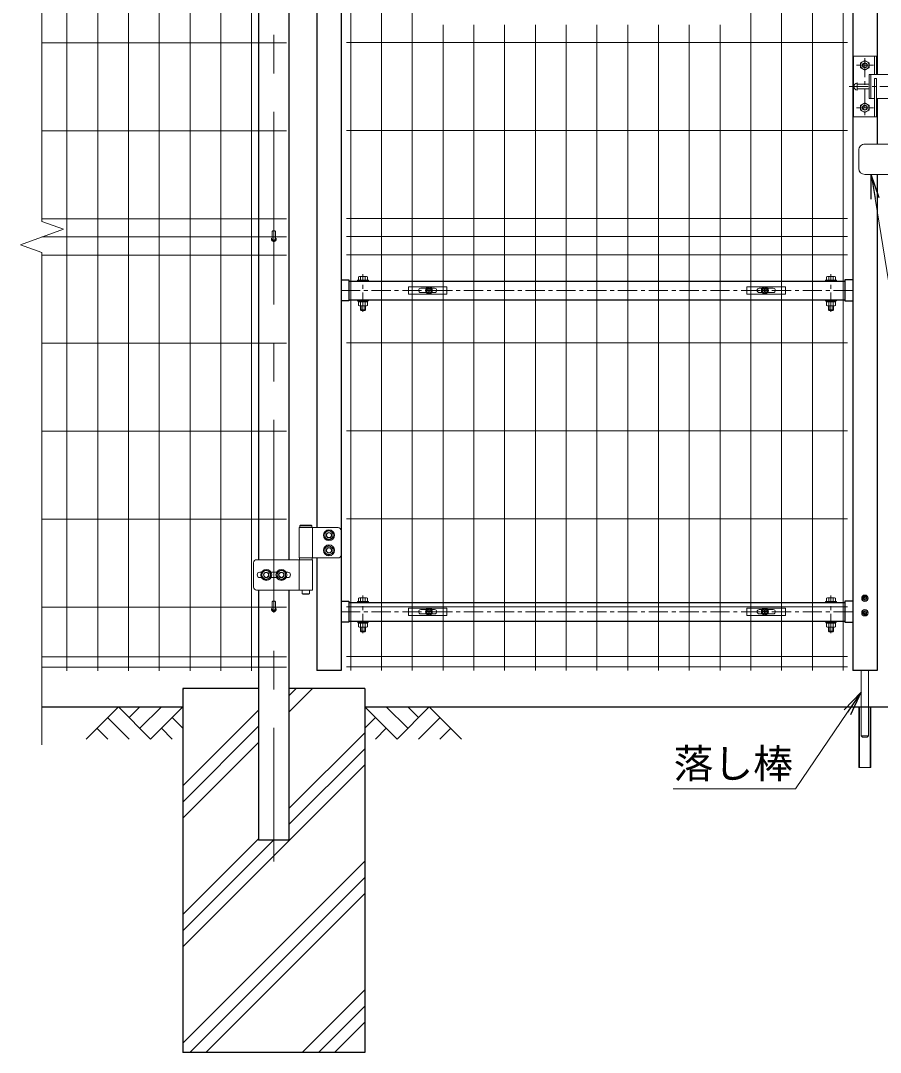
# Model space of a CAD drawing. Units: millimetres, scale not verified. Extents: x -4200 to 4200, y -2970 to 2970.
# Drawn here: x -222 to 1196, y -922 to 779 of the extents above; entities that cross this region are included whole.
import ezdxf
from ezdxf.enums import TextEntityAlignment as Align

# ---------------------------------------------------------------- set-up
doc = ezdxf.new("R2010")
doc.units = ezdxf.units.MM
doc.header["$LTSCALE"] = 10
doc.linetypes.add('USER1', pattern=[50.8, 31.75, -6.35, 6.35, -6.35])
for name, color, linetype, lineweight in [('0-0_D-STR-TXT', 7, 'Continuous', 13), ('0-1_D-STR1', 1, 'Continuous', 25), ('0-2_D-STR-DIM', 7, 'Continuous', 13), ('0-3_0', 7, 'Continuous', 25), ('0-4_Defpoints', 6, 'Continuous', 25), ('0-5_D-DCR-HCH', 7, 'Continuous', 13), ('0-6_D-STR4', 7, 'Continuous', 25), ('0-7_D-BGD', 7, 'Continuous', 25), ('0-8_D-STR3', 3, 'Continuous', 13), ('0-9_D-BMK', 2, 'USER1', 13), ('0-A_D-STR2', 7, 'Continuous', 13)]:
    doc.layers.add(name, color=color, linetype=linetype, lineweight=lineweight)
doc.styles.add('ＭＳ ゴシック', font='')
doc.styles.get('ＭＳ ゴシック').set_extended_font_data('MS Gothic')

# ---------------------------------------------------------------- blocks, each defined once
blk = doc.blocks.new('U6')
at = {"layer": '0-1_D-STR1'}
for p, q in [((500, 14150), (500, 300)), ((8940, 14150), (8940, 300)), ((9340, 14150), (9340, 10130)), ((100, 13270), (100, 2655)), ((9340, 9730), (9340, 8980)), ((9340, 8480), (9340, 300)), ((500, 6742), (630, 6742)), ((630, 6742), (630, 6393)), ((630, 6722.5), (8810, 6722.5)), ((8940, 6742), (8810, 6742)), ((8810, 6742), (8810, 6393)), ((630, 6393), (500, 6393)), ((630, 6412.5), (8810, 6412.5)), ((8810, 6393), (8940, 6393)), ((100, 2155), (100, 300)), ((500, 1442), (630, 1442)), ((630, 1442), (630, 1093)), ((630, 1422.5), (8810, 1422.5)), ((8810, 1442), (8810, 1093)), ((8940, 1442), (8810, 1442)), ((630, 1093), (500, 1093)), ((630, 1112.5), (8810, 1112.5)), ((8810, 1093), (8940, 1093)), ((500, 300), (100, 300)), ((9340, 300), (8940, 300))]:
    blk.add_line(p, q, dxfattribs=at)
at = {"layer": '0-4_Defpoints'}
for centre in [(1950, 6567.5), (7490, 6567.5), (1950, 1267.5), (7490, 1267.5)]:
    blk.add_circle(centre, 40, dxfattribs=at)
at = {"layer": '0-8_D-STR3'}
for p, q in [((9300, 10430), (9330, 10430)), ((9300, 10130), (9300, 10430)), ((9330, 10130), (9330, 10430)), ((9140, 10360.8), (9070, 10320.4)), ((9070, 10239.6), (9070, 10320.4)), ((9140, 10199.2), (9070, 10239.6)), ((9140, 10360.8), (9210, 10320.4)), ((9140, 10199.2), (9210, 10239.6)), ((9210, 10239.6), (9210, 10320.4)), ((9210, 10130), (9210, 9730)), ((9210, 10130), (9640, 10130)), ((9240, 10130), (9240, 9730)), ((9300, 10060), (9300, 9430)), ((9300, 10060), (9330, 10060)), ((9330, 10060), (9330, 9430)), ((9010, 9870), (9010, 9990)), ((9210, 9970), (9010, 9970)), ((9210, 9890), (9010, 9890)), ((9210, 9730), (9300, 9730)), ((9330, 9730), (9640, 9730)), ((9140, 9499.2), (9070, 9539.6)), ((9140, 9660.8), (9210, 9620.4)), ((9140, 9499.2), (9210, 9539.6)), ((9210, 9620.4), (9210, 9539.6)), ((8950, 9430), (9300, 9430)), ((9300, 9430), (9330, 9430)), ((9040, 8580), (9040, 8880)), ((9140, 8980), (9640, 8980)), ((9140, 8480), (9640, 8480)), ((770, 6738.5), (770, 6722.5)), ((770, 6738.5), (950, 6738.5)), ((770, 6722.5), (950, 6722.5)), ((785, 6738.5), (785, 6793)), ((935, 6738.5), (785, 6738.5)), ((916.3, 6798.5), (803.8, 6798.5)), ((822.5, 6738.5), (822.5, 6793)), ((897.5, 6738.5), (897.5, 6793)), ((935, 6738.5), (935, 6793)), ((950, 6738.5), (950, 6722.5)), ((8490, 6738.5), (8490, 6722.5)), ((8670, 6738.5), (8490, 6738.5)), ((8670, 6722.5), (8490, 6722.5)), ((8505, 6738.5), (8505, 6793)), ((8505, 6738.5), (8655, 6738.5)), ((8523.7, 6798.5), (8636.2, 6798.5)), ((8542.5, 6738.5), (8542.5, 6793)), ((8617.5, 6738.5), (8617.5, 6793)), ((8655, 6738.5), (8655, 6793)), ((8670, 6738.5), (8670, 6722.5)), ((770, 6412.5), (770, 6396.5)), ((770, 6412.5), (950, 6412.5)), ((770, 6396.5), (950, 6396.5)), ((785, 6376.5), (785, 6317)), ((803.8, 6311.5), (916.3, 6311.5)), ((820, 6248.5), (820, 6311.5)), ((822.5, 6376.5), (822.5, 6317)), ((830, 6238.5), (830, 6311.5)), ((863.8, 6376.5), (852.2, 6396.5)), ((870.7, 6376.5), (859.1, 6396.5)), ((890, 6238.5), (890, 6311.5)), ((897.5, 6376.5), (897.5, 6317)), ((900, 6248.5), (900, 6311.5)), ((935, 6376.5), (935, 6317)), ((950, 6412.5), (950, 6396.5)), ((8490, 6412.5), (8490, 6396.5)), ((8670, 6412.5), (8490, 6412.5)), ((8670, 6396.5), (8490, 6396.5)), ((8505, 6376.5), (8505, 6317)), ((8636.2, 6311.5), (8523.7, 6311.5)), ((8540, 6248.5), (8540, 6311.5)), ((8542.5, 6376.5), (8542.5, 6317)), ((8550, 6238.5), (8550, 6311.5)), ((8569.3, 6376.5), (8580.8, 6396.5)), ((8576.2, 6376.5), (8587.8, 6396.5)), ((8610, 6238.5), (8610, 6311.5)), ((8617.5, 6376.5), (8617.5, 6317)), ((8620, 6248.5), (8620, 6311.5)), ((8655, 6376.5), (8655, 6317)), ((8670, 6412.5), (8670, 6396.5)), ((820, 6248.5), (830, 6238.5)), ((820, 6248.5), (900, 6248.5)), ((890, 6238.5), (830, 6238.5)), ((890, 6238.5), (900, 6248.5)), ((8550, 6238.5), (8540, 6248.5)), ((8620, 6248.5), (8540, 6248.5)), ((8550, 6238.5), (8610, 6238.5)), ((8620, 6248.5), (8610, 6238.5)), ((-190, 2655), (-190, 2155)), ((-190, 2655), (450, 2655)), ((-182, 2685), (-182, 2655)), ((-182, 2655), (18, 2655)), ((-172, 2695), (8, 2695)), ((8, 2695), (18, 2685)), ((18, 2685), (18, 2655)), ((26, 2655), (26, 2155)), ((500, 2605), (500, 2205)), ((-944, 2075), (-944, 1675)), ((26, 2125), (-894, 2125)), ((450, 2155), (-190, 2155)), ((-190, 2125), (-190, 1625)), ((23, 2155), (-187, 2155)), ((-187, 2155), (-187, 2125)), ((23, 2125), (-187, 2125)), ((23, 2155), (23, 2125)), ((26, 2125), (26, 1625)), ((-885, 1875), (-884.9, 1875)), ((-812.9, 1920), (-840, 1920)), ((-562.9, 1920), (-657.1, 1920)), ((-380, 1920), (-407.1, 1920)), ((-335, 1875), (-334.9, 1875)), ((-812.9, 1830), (-840, 1830)), ((-562.9, 1830), (-657.1, 1830)), ((-380, 1830), (-407.1, 1830)), ((-894, 1625), (26, 1625)), ((-142, 1625), (-142, 1565)), ((-142, 1565), (-22, 1565)), ((-132, 1555), (-142, 1565)), ((-132, 1555), (-32, 1555)), ((-32, 1555), (-22, 1565)), ((-22, 1625), (-22, 1565)), ((770, 1438.5), (770, 1422.5)), ((770, 1438.5), (950, 1438.5)), ((770, 1422.5), (950, 1422.5)), ((785, 1438.5), (785, 1493)), ((935, 1438.5), (785, 1438.5)), ((916.3, 1498.5), (803.8, 1498.5)), ((822.5, 1438.5), (822.5, 1493)), ((897.5, 1438.5), (897.5, 1493)), ((935, 1438.5), (935, 1493)), ((950, 1438.5), (950, 1422.5)), ((8490, 1438.5), (8490, 1422.5)), ((8670, 1438.5), (8490, 1438.5)), ((8670, 1422.5), (8490, 1422.5)), ((8505, 1438.5), (8505, 1493)), ((8505, 1438.5), (8655, 1438.5)), ((8523.7, 1498.5), (8636.2, 1498.5)), ((8542.5, 1438.5), (8542.5, 1493)), ((8617.5, 1438.5), (8617.5, 1493)), ((8655, 1438.5), (8655, 1493)), ((8670, 1438.5), (8670, 1422.5)), ((9121.5, 1485.8), (9108.5, 1486.1)), ((9136.1, 1521.5), (9135.8, 1508.5)), ((9136.1, 1458.5), (9135.8, 1471.5)), ((9136.1, 1521.5), (9144, 1521.5)), ((9136.1, 1458.5), (9144, 1458.5)), ((9144, 1521.5), (9144.2, 1508.5)), ((9144, 1458.5), (9144.2, 1471.5)), ((9158.5, 1494.2), (9171.5, 1494)), ((9158.5, 1485.8), (9171.5, 1486.1)), ((9171.5, 1494), (9171.5, 1486.1)), ((9121.5, 1254.2), (9108.5, 1254)), ((9108.5, 1254), (9108.5, 1246.1)), ((9121.5, 1245.8), (9108.5, 1246.1)), ((9136.1, 1281.5), (9135.8, 1268.5)), ((9136.1, 1218.5), (9135.8, 1231.5)), ((9136.1, 1281.5), (9144, 1281.5)), ((9136.1, 1218.5), (9144, 1218.5)), ((9144, 1281.5), (9144.2, 1268.5)), ((9144, 1218.5), (9144.2, 1231.5)), ((9158.5, 1254.2), (9171.5, 1254)), ((9158.5, 1245.8), (9171.5, 1246.1)), ((9171.5, 1254), (9171.5, 1246.1)), ((770, 1112.5), (770, 1096.5)), ((770, 1112.5), (950, 1112.5)), ((770, 1096.5), (950, 1096.5)), ((785, 1076.5), (785, 1017)), ((822.5, 1076.5), (822.5, 1017)), ((863.8, 1076.5), (852.2, 1096.5)), ((870.7, 1076.5), (859.1, 1096.5)), ((897.5, 1076.5), (897.5, 1017)), ((935, 1076.5), (935, 1017)), ((950, 1112.5), (950, 1096.5)), ((8490, 1112.5), (8490, 1096.5)), ((8670, 1112.5), (8490, 1112.5)), ((8670, 1096.5), (8490, 1096.5)), ((8505, 1076.5), (8505, 1017)), ((8542.5, 1076.5), (8542.5, 1017)), ((8569.3, 1076.5), (8580.8, 1096.5)), ((8576.2, 1076.5), (8587.8, 1096.5)), ((8617.5, 1076.5), (8617.5, 1017)), ((8655, 1076.5), (8655, 1017)), ((8670, 1112.5), (8670, 1096.5)), ((803.8, 1011.5), (916.3, 1011.5)), ((820, 948.5), (820, 1011.5)), ((820, 948.5), (830, 938.5)), ((820, 948.5), (900, 948.5)), ((830, 938.5), (830, 1011.5)), ((890, 938.5), (830, 938.5)), ((890, 938.5), (890, 1011.5)), ((890, 938.5), (900, 948.5)), ((900, 948.5), (900, 1011.5)), ((8636.2, 1011.5), (8523.7, 1011.5)), ((8540, 948.5), (8540, 1011.5)), ((8550, 938.5), (8540, 948.5)), ((8620, 948.5), (8540, 948.5)), ((8550, 938.5), (8550, 1011.5)), ((8550, 938.5), (8610, 938.5)), ((8610, 938.5), (8610, 1011.5)), ((8620, 948.5), (8610, 938.5)), ((8620, 948.5), (8620, 1011.5)), ((9080, 300), (9080, -780.4)), ((9200, 300), (9200, -780.4)), ((9040, -1300.4), (9040, -300.4)), ((9040, -300.4), (9240, -300.4)), ((9052, -1300.4), (9052, -300.4)), ((9228, -1300.4), (9228, -300.4)), ((9240, -1300.4), (9240, -300.4)), ((9080, -780.4), (9100, -800.4)), ((9080, -780.4), (9200, -780.4)), ((9180, -800.4), (9100, -800.4)), ((9180, -800.4), (9100, -800.4)), ((9180, -800.4), (9200, -780.4)), ((9240, -1300.4), (9040, -1300.4))]:
    blk.add_line(p, q, dxfattribs=at)
for points in [[(8950, 9987.3), (8950, 10430), (9300, 10430)], [(8950, 9863.2), (8950, 9430), (8950, 9987.3)], [(9140, 9660.8), (9070, 9620.4), (9070, 9539.6)], [(937, 6376.5), (783, 6376.5), (783, 6396.5)], [(937, 6376.5), (937, 6396.5), (783, 6396.5)], [(8503, 6376.5), (8657, 6376.5), (8657, 6396.5)], [(8503, 6376.5), (8503, 6396.5), (8657, 6396.5)], [(-172, 2695), (-182, 2685), (18, 2685)], [(9121.5, 1494.2), (9108.5, 1494), (9108.5, 1486.1)], [(937, 1076.5), (783, 1076.5), (783, 1096.5)], [(937, 1076.5), (937, 1096.5), (783, 1096.5)], [(8503, 1076.5), (8657, 1076.5), (8657, 1096.5)], [(8503, 1076.5), (8503, 1096.5), (8657, 1096.5)]]:
    blk.add_lwpolyline(points, dxfattribs=at)
for points in [[(300, 2611), (370.1, 2570.5), (370.1, 2489.5), (300, 2449), (229.9, 2489.5), (229.9, 2570.5)], [(300, 2361), (370.1, 2320.5), (370.1, 2239.5), (300, 2199), (229.9, 2239.5), (229.9, 2320.5)], [(-735, 1956), (-664.9, 1915.5), (-664.9, 1834.5), (-735, 1794), (-805.1, 1834.5), (-805.1, 1915.5)], [(-485, 1956), (-414.9, 1915.5), (-414.9, 1834.5), (-485, 1794), (-555.1, 1834.5), (-555.1, 1915.5)]]:
    blk.add_lwpolyline(points, close=True, dxfattribs=at)
for centre, radius in [((9140, 10280), 70), ((9140, 10280), 40), ((9140, 10280), 35), ((9140, 9580), 70), ((9140, 9580), 40), ((9140, 9580), 35), ((300, 2530), 90), ((300, 2530), 70.3), ((300, 2530), 45), ((300, 2530), 45), ((300, 2530), 40), ((300, 2280), 90), ((300, 2280), 70.3), ((300, 2280), 45), ((300, 2280), 45), ((300, 2280), 40), ((-735, 1875), 90), ((-735, 1875), 70.3), ((-735, 1875), 45), ((-735, 1875), 45), ((-735, 1875), 45), ((-735, 1875), 40), ((-485, 1875), 90), ((-485, 1875), 70.3), ((-485, 1875), 45), ((-485, 1875), 45), ((-485, 1875), 45), ((-485, 1875), 40), ((9140, 1490), 52.5), ((9140, 1490), 35), ((9140, 1250), 52.5), ((9140, 1250), 35)]:
    blk.add_circle(centre, radius, dxfattribs=at)
for centre, radius, start, end in [((9021, 9930), 61, 100.38886, 259.61115), ((9140, 8880), 100, 90, 180.00001), ((9140, 8580), 100, 180.00001, 270), ((803.8, 6764), 34.5, 57.13278, 122.86722), ((860, 6668.6), 129.9, 73.22135, 106.77865), ((916.3, 6764), 34.5, 57.13278, 122.86722), ((8523.7, 6764), 34.5, 57.13278, 122.86722), ((8580, 6668.6), 129.9, 73.22135, 106.77865), ((8636.2, 6764), 34.5, 57.13278, 122.86722), ((803.8, 6346), 34.5, 237.13278, 302.86722), ((860, 6441.4), 129.9, 253.22135, 286.77865), ((916.3, 6346), 34.5, 237.13278, 302.86722), ((8523.7, 6346), 34.5, 237.13278, 302.86722), ((8580, 6441.4), 129.9, 253.22135, 286.77865), ((8636.2, 6346), 34.5, 237.13278, 302.86722), ((450, 2605), 50, 0, 90), ((-894, 2075), 50, 90, 180), ((450, 2205), 50, 270, 0), ((-840, 1875), 45, 90, 180), ((-840, 1875), 45, 180, 270), ((-380, 1875), 45, 0, 90), ((-380, 1875), 45, 270, 0), ((-894, 1675), 50, 180, 270), ((803.8, 1464), 34.5, 57.13278, 122.86722), ((860, 1368.6), 129.9, 73.22135, 106.77865), ((916.3, 1464), 34.5, 57.13278, 122.86722), ((8523.7, 1464), 34.5, 57.13278, 122.86722), ((8580, 1368.6), 129.9, 73.22135, 106.77865), ((8636.2, 1464), 34.5, 57.13278, 122.86722), ((9121, 1509), 14.9, 270, 0), ((9121, 1471), 14.9, 0, 90), ((9159, 1509), 14.9, 180, 270), ((9159, 1471), 14.9, 90, 180), ((9121, 1269.1), 14.9, 270, 0), ((9121, 1231), 14.9, 0, 90), ((9159, 1269.1), 14.9, 180, 270), ((9159, 1231), 14.9, 90, 180), ((803.8, 1046), 34.5, 237.13278, 302.86722), ((860, 1141.4), 129.9, 253.22135, 286.77865), ((916.3, 1046), 34.5, 237.13278, 302.86722), ((8523.7, 1046), 34.5, 237.13278, 302.86722), ((8580, 1141.4), 129.9, 253.22135, 286.77865), ((8636.2, 1046), 34.5, 237.13278, 302.86722)]:
    blk.add_arc(centre, radius, start, end, dxfattribs=at)
at = {"layer": '0-9_D-BMK'}
for p, q in [((9140, 10400), (9140, 9460)), ((8998.8, 10280), (9281.2, 10280)), ((8877.9, 9930), (9938.4, 9930)), ((8998.8, 9580), (9281.2, 9580)), ((860, 6214), (860, 6834.9)), ((8580, 6214), (8580, 6834.9)), ((8940, 6567.5), (500, 6567.5)), ((860, 914), (860, 1534.9)), ((8580, 914), (8580, 1534.9)), ((8940, 1267.5), (500, 1267.5))]:
    blk.add_line(p, q, dxfattribs=at)
blk = doc.blocks.new('A$C1aa64d16')
at = {"layer": '0-8_D-STR3'}
for p, q in [((-339.9, 60), (295.1, 60)), ((-339.9, -60), (-339.9, 60)), ((-137.4, 35), (-45.6, 35)), ((-18.5, 4.2), (-31.5, 3.9)), ((-31.5, 3.9), (-31.5, -4)), ((-4, 31.5), (-4.2, 18.5)), ((-4, 31.5), (4, 31.5)), ((4, 31.5), (4.2, 18.5)), ((18.5, 4.2), (31.5, 3.9)), ((31.5, 3.9), (31.5, -4)), ((45.6, 35), (92.6, 35)), ((-137.4, -35), (-45.6, -35)), ((-18.5, -4.2), (-31.5, -4)), ((-4, -31.5), (-4.2, -18.5)), ((18.5, -4.2), (31.5, -4)), ((45.6, -35), (92.6, -35))]:
    blk.add_line(p, q, dxfattribs=at)
for points in [[(-339.9, -60), (295.1, -60), (295.1, 60)], [(-4, -31.5), (4, -31.5), (4.2, -18.5)]]:
    blk.add_lwpolyline(points, dxfattribs=at)
for radius in [57.5, 52.5]:
    blk.add_circle((0, 0), radius, dxfattribs=at)
for centre, radius, start, end in [((-137.4, 0), 35, 90, 270), ((-19.1, 19), 14.9, 270, 0), ((19.1, 19), 14.9, 180, 270), ((92.6, 0), 35, 270, 90), ((-19.1, -19), 14.9, 0, 90), ((19.1, -19), 14.9, 90, 180)]:
    blk.add_arc(centre, radius, start, end, dxfattribs=at)
blk = doc.blocks.new('A$Cf29bf4b8')
at = {"layer": '0-8_D-STR3'}
for p, q in [((-295.2, 60), (339.8, 60)), ((-295.2, -60), (-295.2, 60)), ((-92.7, 35), (-45.6, 35)), ((-18.5, 4.2), (-31.5, 3.9)), ((-31.5, 3.9), (-31.5, -4)), ((-4, 31.5), (-4.2, 18.5)), ((-4, 31.5), (4, 31.5)), ((4, 31.5), (4.2, 18.5)), ((18.5, 4.2), (31.5, 3.9)), ((31.5, 3.9), (31.5, -4)), ((45.6, 35), (137.3, 35)), ((-92.7, -35), (-45.6, -35)), ((-18.5, -4.2), (-31.5, -4)), ((-4, -31.5), (-4.2, -18.5)), ((18.5, -4.2), (31.5, -4)), ((45.6, -35), (137.3, -35))]:
    blk.add_line(p, q, dxfattribs=at)
for points in [[(-295.2, -60), (339.8, -60), (339.8, 60)], [(-4, -31.5), (4, -31.5), (4.2, -18.5)]]:
    blk.add_lwpolyline(points, dxfattribs=at)
for radius in [57.5, 52.5]:
    blk.add_circle((0, 0), radius, dxfattribs=at)
for centre, radius, start, end in [((-92.7, 0), 35, 90, 270), ((-19.1, 19), 14.9, 270, 0), ((19.1, 19), 14.9, 180, 270), ((137.3, 0), 35, 270, 90), ((-19.1, -19), 14.9, 0, 90), ((19.1, -19), 14.9, 90, 180)]:
    blk.add_arc(centre, radius, start, end, dxfattribs=at)
blk = doc.blocks.new('_Open')
at = {"layer": '0-3_0'}
blk.add_line((-10, 1.667), (0, 0), dxfattribs=at)
blk.add_lwpolyline([(-10, -1.667), (0, 0), (-10, 0)], dxfattribs=at)

msp = doc.modelspace()

# ---------------------------------------------------------------- linework, layer by layer
at = {"layer": '0-0_D-STR-TXT'}
for points in [[(1549.44, -504.77), (1348.37, -504.77), (1187.68, 486.2)], [(854.55, -487.83), (1056.03, -487.83), (1142.23, -361.16)]]:
    msp.add_lwpolyline(points, dxfattribs=at)
at = {"layer": '0-1_D-STR1'}
for p, q in [((170.73, 951.68), (170.73, -109.82)), ((220.73, 951.68), (220.73, -109.82)), ((170.73, -159.82), (170.73, -572.32)), ((220.73, -159.82), (220.73, -572.32)), ((220.73, -572.32), (170.73, -572.32))]:
    msp.add_line(p, q, dxfattribs=at)
for centre in [(195.73, 419.18), (195.73, -191.32)]:
    msp.add_arc(centre, 4, 162.5424, 17.4576, dxfattribs=at)
at = {"layer": '0-5_D-DCR-HCH'}
for p, q in [((45.73, -323.84), (47.26, -322.32)), ((220.74, -360.97), (259.39, -322.32)), ((220.74, -334.45), (232.87, -322.32)), ((-60.65, -352.32), (-113.86, -405.53)), ((-42.91, -370.05), (-25.18, -352.32)), ((-25.18, -387.79), (10.3, -352.32)), ((398.95, -405.53), (345.73, -352.32)), ((416.68, -387.79), (381.21, -352.32)), ((452.16, -352.32), (398.95, -405.53)), ((434.51, -370.15), (416.68, -352.32)), ((452.16, -352.32), (505.37, -405.53)), ((-78.39, -370.05), (-42.75, -405.53)), ((28.04, -370.05), (45.77, -387.71)), ((45.73, -482.94), (170.74, -357.94)), ((363.47, -370.05), (345.73, -387.71)), ((469.9, -370.05), (434.26, -405.53)), ((-96.13, -387.79), (-78.31, -405.53)), ((10.3, -387.79), (28.12, -405.53)), ((45.73, -509.45), (170.74, -384.45)), ((381.21, -387.79), (363.39, -405.53)), ((487.63, -387.79), (469.81, -405.53)), ((220.74, -520.07), (345.73, -395.07)), ((45.73, -535.97), (170.74, -410.97)), ((220.74, -546.58), (345.73, -421.59)), ((45.73, -748.1), (345.73, -448.1)), ((45.73, -695.07), (170.74, -570.07)), ((45.73, -721.59), (195.01, -572.32)), ((45.73, -907.2), (345.73, -607.2)), ((57.14, -922.31), (345.73, -633.72)), ((83.65, -922.31), (345.73, -660.24)), ((242.75, -922.31), (345.73, -819.33)), ((269.27, -922.31), (345.73, -845.85)), ((295.79, -922.31), (345.73, -872.37))]:
    msp.add_line(p, q, dxfattribs=at)
msp.add_lwpolyline([(-60.65, -352.32), (-7.44, -405.53), (45.77, -352.32)], dxfattribs=at)
at = {"layer": '0-6_D-STR4'}
for p, q in [((170.73, -322.32), (45.73, -322.32)), ((45.73, -322.32), (45.73, -922.31)), ((345.73, -322.32), (220.73, -322.32)), ((345.73, -322.32), (345.73, -922.31)), ((345.73, -922.31), (45.73, -922.31))]:
    msp.add_line(p, q, dxfattribs=at)
at = {"layer": '0-7_D-BGD'}
for p, q in [((-186.64, -352.35), (45.74, -352.35)), ((345.73, -352.35), (2045.73, -352.35))]:
    msp.add_line(p, q, dxfattribs=at)
at = {"layer": '0-8_D-STR3'}
for p, q in [((193.13, 431.35), (193.13, 419.19)), ((198.33, 431.35), (198.33, 419.19)), ((193.13, -179.15), (193.13, -191.31)), ((198.33, -179.15), (198.33, -191.31))]:
    msp.add_line(p, q, dxfattribs=at)
for centre in [(195.73, 419.19), (195.73, -191.31)]:
    msp.add_arc(centre, 2.6, 180, 0, dxfattribs=at)
for centre in [(195.73, 431.34), (195.73, -179.16)]:
    msp.add_ellipse(centre, major_axis=(-2.6, 0), ratio=0.649974, start_param=3.1415927, end_param=6.2831853, dxfattribs=at)
at = {"layer": '0-9_D-BMK'}
msp.add_line((195.73, 1136.69), (195.73, -607.32), dxfattribs=at)
at = {"layer": '0-A_D-STR2'}
for p, q in [((-186.64, 448.29), (-186.64, 1240.68)), ((-145.5, 1177.13), (-145.5, -292.87)), ((-94.73, 1177.13), (-94.73, -292.87)), ((-43.96, 1177.13), (-43.96, -292.87)), ((6.81, 1177.13), (6.81, -292.87)), ((57.58, 1177.13), (57.58, -292.87)), ((108.35, 1177.13), (108.35, -292.87)), ((159.12, 1177.13), (159.12, -292.87)), ((322.57, 1177.68), (322.57, -292.32)), ((373.34, 1177.68), (373.34, -292.32)), ((424.11, 1177.68), (424.11, -292.32)), ((982.58, 1177.68), (982.58, -292.32)), ((1033.35, 1177.68), (1033.35, -292.32)), ((1084.12, 1177.68), (1084.12, -292.32)), ((1134.89, 1177.68), (1134.89, -292.32)), ((474.88, 772.5), (474.88, -292.32)), ((525.65, 772.5), (525.65, -292.32)), ((576.42, 772.5), (576.42, -292.32)), ((627.19, 772.5), (627.19, -292.32)), ((677.96, 772.5), (677.96, -292.32)), ((728.73, 772.5), (728.73, -292.32)), ((779.5, 772.5), (779.5, -292.32)), ((830.27, 772.5), (830.27, -292.32)), ((881.04, 772.5), (881.04, -292.32)), ((931.81, 772.5), (931.81, -292.32)), ((216.89, 742.88), (-186.64, 742.88)), ((315.57, 743.43), (1141.89, 743.43)), ((216.89, 597.76), (-186.64, 597.76)), ((315.57, 598.31), (1141.89, 598.31)), ((216.89, 452.63), (-186.64, 452.63)), ((-151.4, 435.46), (-186.64, 448.29)), ((315.57, 453.18), (1141.89, 453.18)), ((-221.88, 409.81), (-151.4, 435.46)), ((-186.64, 396.98), (-221.88, 409.81)), ((216.89, 422.63), (-186.64, 422.63)), ((315.57, 423.18), (1141.89, 423.18)), ((-186.64, -415.32), (-186.64, 396.98)), ((216.89, 392.63), (-186.64, 392.63)), ((315.57, 393.18), (1141.89, 393.18)), ((216.89, 247.51), (-186.64, 247.51)), ((315.57, 248.06), (1141.89, 248.06)), ((216.89, 102.38), (-186.64, 102.38)), ((315.57, 102.93), (1141.89, 102.93)), ((216.89, -42.74), (-186.64, -42.74)), ((315.57, -42.19), (1141.89, -42.19)), ((216.89, -187.87), (-186.64, -187.87)), ((315.57, -187.32), (1141.89, -187.32)), ((216.89, -270.02), (-186.64, -270.02)), ((315.57, -269.47), (1141.89, -269.47)), ((216.89, -287.02), (-186.64, -287.02)), ((315.57, -286.47), (1141.89, -286.47))]:
    msp.add_line(p, q, dxfattribs=at)

# ---------------------------------------------------------------- block references
at = {"layer": '0-0_D-STR-TXT', "xscale": 4, "yscale": 4}
for p, rotation in [((1181.28, 525.69), 99.21093), ((1164.74, -328.09), 55.76294)]:
    msp.add_blockref('_Open', p, dxfattribs=dict(at, rotation=rotation))
at = {"layer": '0-2_D-STR-DIM', "xscale": 0.1, "yscale": 0.1}
for name, p in [('U6', (256.73, -322.32)), ('A$C1aa64d16', (451.73, 334.43)), ('A$Cf29bf4b8', (1005.73, 334.43)), ('A$C1aa64d16', (451.73, -195.57)), ('A$Cf29bf4b8', (1005.73, -195.57))]:
    msp.add_blockref(name, p, dxfattribs=at)

# ---------------------------------------------------------------- texts
at = {"layer": '0-0_D-STR-TXT', "style": 'ＭＳ ゴシック'}
msp.add_text('落し棒', height=48.09, dxfattribs=at).set_placement((855.2, -484.47), align=Align.BOTTOM_LEFT)

doc.saveas('drawing.dxf')
